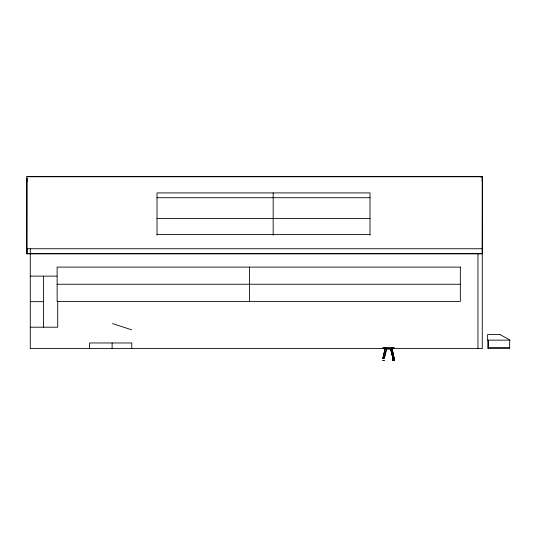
<?xml version="1.0" encoding="UTF-8"?>
<svg xmlns="http://www.w3.org/2000/svg" width="537" height="537" viewBox="0 0 537 537"><rect width="100%" height="100%" fill="white"/><g stroke="black" fill="none" stroke-linecap="round" stroke-linejoin="round"><path stroke-width="0.81" d="M26.85 181.868L26.924 178.237L26.85 253.853L482.266 253.853L482.38 176.713L480.729 176.975M482.34 178.049L482.266 181.681L482.38 176.713M26.964 248.879L26.85 253.853L26.85 176.572L482.266 176.572L482.266 348.6L30.287 348.6L30.287 248.745M384.922 349.157L382.982 358.179L384.922 349.157L392.245 349.157M392.07 348.916L391.708 349.278L392.205 348.99L394.051 358.179L392.07 348.916L390.607 349.278L392.883 358.3L390.802 349.157M394.252 358.112L392.836 358.3M382.76 358.085L384.405 358.273L386.566 349.345L385.23 348.909M382.733 358.078L383.19 358.051M391.768 348.929L392.164 348.949M382.733 360.421L384.405 360.421L382.881 360.428M26.85 176.754L482.266 176.754M157.019 197.71L370 197.71M157.019 218.525L370 218.525M157.019 234.548L370 234.548M26.85 248.745L482.266 248.745M26.85 253.538L482.266 253.538M30.287 276.132L56.882 276.132M57.13 284.248L460.343 284.248M30.287 301.666L43.578 301.666M30.287 327.208L57.707 327.208L57.707 301.25M488.187 342.438L488.522 342.438M488.187 345.714L488.522 345.714M488.187 347.56L509.64 347.56M392.574 360.421L394.272 360.421L394.239 358.058M392.748 358.293L392.748 360.421M384.177 358.179L386.358 349.171M112.548 323.589L131.659 329.812M391.936 348.909L394.051 358.179M391.762 348.916L393.843 358.045L393.843 360.421M391.567 348.936L393.641 358.058L393.641 360.421M391.352 348.976L393.426 358.078L393.426 360.421M391.151 349.023L393.218 358.098L393.218 360.421M390.956 349.084L393.017 358.132L393.017 360.421M509.64 340.149L509.64 348.6L488.073 348.6L488.073 340.149M488.187 340.149L488.187 348.6M477.95 253.853L477.95 348.6M394.212 348.6L394.212 347.473L382.948 347.473L382.948 348.6M394.151 358.045L394.178 360.421M394.017 358.038L394.051 360.421M392.849 358.166L392.849 360.421M391.856 347.473L391.856 348.6M390.607 348.6L390.607 349.157M386.553 348.6L386.553 349.157M385.767 347.473L385.767 348.6M385.016 347.473L385.016 348.6M370 235.179L370 192.917L157.019 192.917L157.019 235.179M273.172 192.917L273.172 235.179M249.423 267.097L249.423 301.398M131.773 348.6L131.773 342.968L89.598 342.968L89.598 348.6M112.119 342.968L112.119 348.6M43.578 276.132L43.578 327.208M391.225 349.372L390.594 349.332L391.231 349.386M460.343 267.097L57.13 267.097L57.13 301.398L460.343 301.398L460.343 267.097M499.954 334.544L487.623 334.544L487.623 340.149L510.15 340.149L499.954 334.544"/></g></svg>
